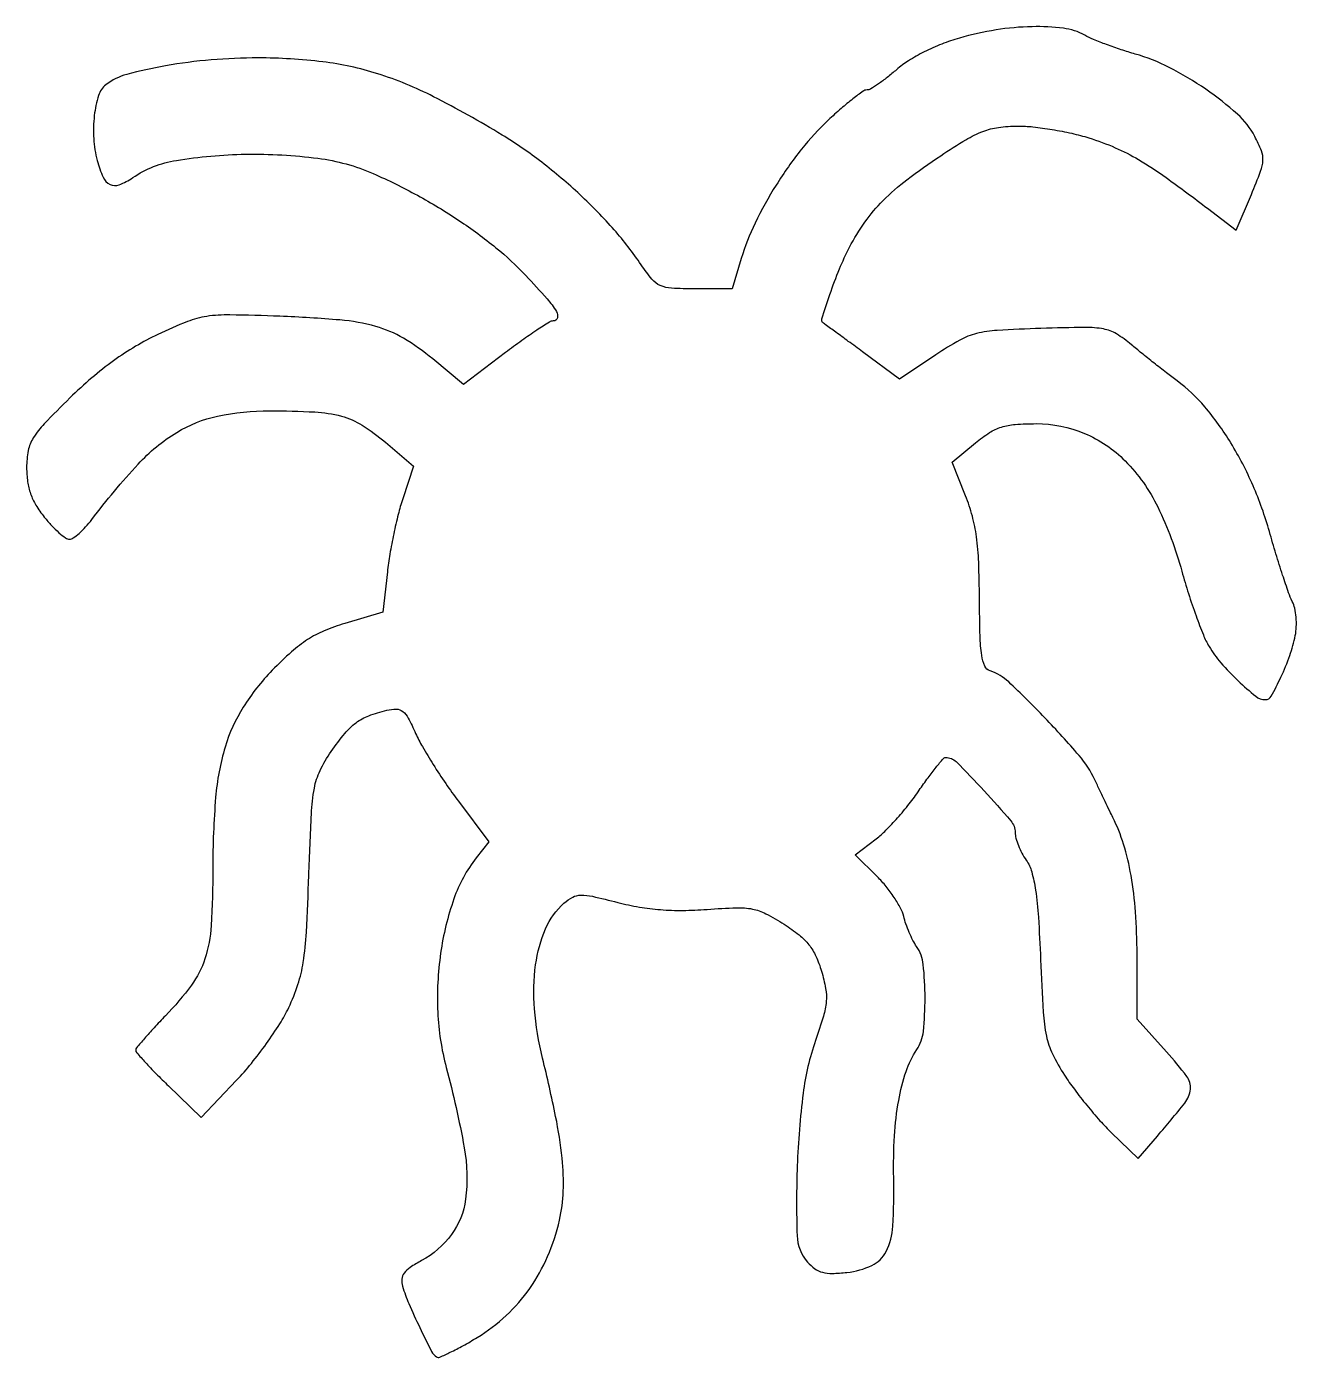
# Model space of a CAD drawing. Extents: x 0 to 198, y 1 to 208.
import ezdxf

# ---------------------------------------------------------------- set-up
doc = ezdxf.new("R2010")
doc.units = 0

msp = doc.modelspace()

# ---------------------------------------------------------------- linework, layer by layer
msp.add_lwpolyline([(145.312454, 206.087185, 0.024797), (142.580181, 205.156652, 0.022199), (139.848126, 203.929293, 0.023087), (137.395838, 202.548615, 0.040418), (135.527657, 201.158427, -0.012857), (134.076375, 199.94882, -0.016992), (132.690987, 198.927788, -0.014436), (131.500978, 198.161199, -0.136694), (130.922363, 198, 0.157546), (130.313159, 197.80316, 0.009219), (128.733266, 196.618285, 0.013224), (126.885462, 195.098289, 0.009302), (124.885672, 193.29629, 0.037434), (120.729487, 188.780371, 0.026965), (116.775047, 183.184522, 0.02714), (113.483613, 177.258677, 0.040758), (111.338945, 171.75), (109.922519, 167), (104.094146, 167, -0.013492), (100.457613, 167.098146, -0.092314), (98.723595, 167.518945, -0.114305), (97.426238, 168.504791, -0.025425), (95.745714, 170.75, 0.032945), (91.545371, 176.189401, 0.024062), (86.221009, 181.66338, 0.023584), (80.247383, 186.735666, 0.027163), (74.088541, 190.971858, 0.019119), (63.398431, 196.950916, 0.041407), (54.692423, 200.519006, 0.046205), (46.143313, 202.375641, 0.030203), (36.065604, 202.992361, 0.02138), (28.754842, 202.684977, 0.022479), (21.619585, 201.754136, 0.022283), (15.599933, 200.412867, 0.09804), (12.354607, 198.808009, 0.156514), (11.195869, 197.134415, 0.045125), (10.547629, 194.014905, 0.043432), (10.446724, 190.397485, 0.051072), (10.99601, 187.014816, 0.03722), (11.916435, 184.391455, 0.178795), (12.995818, 183.268677, 0.21116), (14.425368, 183.21856, 0.053445), (16.527494, 184.334277, -0.109187), (23.325386, 187.027581, -0.035729), (34.123924, 187.983381, -0.036243), (45.383102, 187.356721, -0.07142), (54, 184.965879, -0.02168), (60.872171, 181.590097, -0.022307), (67.359216, 177.661218, -0.023462), (73.107733, 173.416076, -0.033449), (77.75, 169.092457, -0.006828), (81.078738, 165.449767, -0.045384), (82.538935, 163.472242, -0.203165), (82.682442, 162.485716, -0.340955), (82.052958, 162, 0.141379), (81.443686, 161.82421, 0.005555), (79.468435, 160.550031, 0.009466), (77.151919, 158.955188, 0.006507), (74.584471, 157.063936), (68.063026, 152.127871), (63.281513, 156.083278, 0.038867), (58.698152, 159.310131, 0.066017), (54.392767, 161.150202, 0.047006), (48.816523, 162.153993, 0.011391), (39.458173, 162.72914, 0.005193), (31.658888, 162.949253, 0.041316), (28.064382, 162.716164, 0.058012), (25.03954, 161.90101, 0.015489), (20.458173, 159.909246, 0.024349), (16.980401, 158.055282, 0.021579), (13.551695, 155.80102, 0.020419), (10.149204, 153.129722, 0.016941), (6.75, 150.024067, 0.007708), (2.750572, 145.990913, 0.052523), (1.032482, 143.78098, 0.091177), (0.254502, 141.798907, 0.048082), (0, 139.158489, 0.034564), (0.152481, 136.955346, 0.051128), (0.613191, 135.075718, 0.050393), (1.451881, 133.309086, 0.032392), (2.75, 131.446601, 0.019268), (3.88893, 130.126861, 0.024894), (5.037033, 129.012472, 0.024027), (6.0585, 128.198753, 0.157433), (6.673942, 128.000029, 0.152998), (7.27072, 128.187002, 0.028468), (8.186317, 128.903748, 0.028149), (9.197315, 129.898661, 0.022445), (10.173942, 131.076561, -0.024197), (17.37626, 139.701549, -0.069629), (23.386237, 144.637864, -0.085847), (29.754147, 147.161519, -0.051557), (37.864102, 148, -0.012469), (44.909786, 147.824267, -0.053959), (49.036826, 147.168043, -0.07365), (52.274676, 145.751009, -0.036773), (55.888872, 143.098744), (60.277744, 139.352286), (58.587985, 134.264899, 0.018694), (57.889824, 131.86678, 0.009697), (57.189229, 128.82701, 0.009628), (56.589491, 125.672387, 0.014441), (56.199113, 122.896929), (55.5, 116.616346), (49.587745, 114.862587, 0.027122), (46.357708, 113.710571, 0.043863), (43.777559, 112.352551, 0.039198), (41.282072, 110.453433, 0.017123), (38.273286, 107.575829, 0.053524), (33.73654, 101.808007, 0.066997), (30.927299, 95.613296, 0.052734), (29.449549, 87.785512, 0.020307), (29, 76.721064, -0.014325), (28.743931, 67.78524, -0.063397), (27.783626, 62.622956, -0.081648), (25.682428, 58.521867, -0.033391), (21.622305, 53.732441, 0.005938), (19.850931, 51.861441, 0.008972), (18.357802, 50.187045, 0.004447), (17.139618, 48.744861, 0.174877), (17, 48.357879, 0.183758), (17.146577, 47.972515, 0.004106), (18.499391, 46.476384, 0.008731), (20.148125, 44.744505, 0.005727), (22.10431, 42.805172), (27.208621, 37.859467), (32.715574, 43.679734, 0.019698), (35.014853, 46.310004, 0.014289), (37.370277, 49.405922, 0.014475), (39.440185, 52.478319, 0.03038), (40.828204, 55, 0.031245), (42.273609, 58.619191, 0.041574), (43.095963, 62.063116, 0.024607), (43.577592, 66.764433, 0.004392), (43.96694, 75.587362, -0.003291), (44.368897, 85.1751, -0.032222), (44.825173, 89.199177, -0.067299), (45.706301, 91.933672, -0.040047), (47.427421, 94.897131, -0.020263), (49.570213, 97.734995, -0.061221), (51.321074, 99.403264, -0.069501), (53.295041, 100.482103, -0.031855), (56.105849, 101.34454, -0.061179), (57.604799, 101.512849, -0.168057), (58.593355, 101.159382, -0.10304), (59.440162, 100.131371, -0.015767), (60.605157, 97.732872, 0.025948), (61.657437, 95.67413, 0.009603), (63.342382, 92.886027, 0.009487), (65.300987, 89.908124, 0.011284), (67.264472, 87.177008), (72.030329, 80.854015), (70.055961, 78.344014, 0.082761), (66.565014, 71.974658, 0.048577), (64.501212, 63.510042, 0.046538), (64.0489, 54.298509, 0.054478), (65.380114, 45.653907, -0.020737), (68.17157, 33.181058, -0.076645), (68.378461, 25.137846, -0.126588), (66.188425, 19.640528, -0.11208), (61.532266, 15.584523, 0.022487), (59.743867, 14.516492, 0.088047), (58.81431, 13.634825, 0.138358), (58.466018, 12.712924, 0.092714), (58.577696, 11.584523, 0.030366), (59.54549, 8.885258, 0.010729), (61.245492, 5.143321, 0.005785), (63.080741, 1.434079, 0.137403), (63.862486, 0.584988, 0.244337), (64.353008, 0.54848, 0.01015), (66.005381, 1.296894, 0.015604), (67.978973, 2.316342, 0.010231), (70.1893, 3.606847, 0.050231), (74.708419, 7.037317, 0.052373), (78.382497, 11.256337, 0.051306), (81.159193, 16.228641, 0.044809), (83.018323, 21.891541, 0.048762), (83.609776, 26.408177, 0.034266), (83.426464, 31.534762, 0.024636), (82.416816, 38.060219, 0.009098), (80.376235, 47.144345, -0.038531), (79.121508, 54.815163, -0.055674), (79.300803, 61.677801, -0.066466), (80.856511, 67.297015, -0.110633), (83.71069, 71.268068, -0.060284), (85.072034, 72.213082, -0.11838), (86.341923, 72.538312, -0.059657), (88.146338, 72.34976, -0.006943), (92.098706, 71.394368, 0.020635), (95.460418, 70.678553, 0.022835), (98.758101, 70.271312, 0.021878), (102.200342, 70.156097, 0.016271), (106, 70.318936, -0.010383), (110.583655, 70.569469, -0.056434), (113.059775, 70.373674, -0.071883), (115.154126, 69.644175, -0.022913), (118.018626, 67.986863, -0.025584), (120.341707, 66.323171, -0.056409), (121.883024, 64.782026, -0.061222), (122.964977, 63.019148, -0.035281), (123.838062, 60.682885, -0.02734), (124.474534, 57.994156, -0.065986), (124.568306, 55.956775, -0.051119), (124.133794, 53.672041, -0.011406), (122.909778, 49.888658, 0.052495), (120.974528, 41.65363, 0.022421), (120.057025, 30.36322, 0.016918), (120.030683, 19.471687, 0.174113), (121.657315, 15.353566, 0.056714), (122.798749, 14.318563, 0.091757), (123.981057, 13.761626, 0.070278), (125.503037, 13.582887, 0.022026), (127.798819, 13.738012, 0.081096), (131.686736, 14.828059, 0.170932), (133.899413, 16.989904, 0.100968), (134.936781, 20.934336, 0.018641), (135.077584, 28.487561, -0.018959), (135.203436, 35.015847, -0.030354), (135.858818, 40.54983, -0.036143), (137.016311, 45.067394, -0.066353), (138.684712, 48.472506, 0.121767), (139.70285, 51.298851, 0.026414), (139.967249, 56.519336, 0.026318), (139.680937, 61.735406, 0.123879), (138.649195, 64.527494, -0.032048), (138.083633, 65.478767, -0.016924), (137.500297, 66.722788, -0.016773), (136.98724, 68.041339, -0.024808), (136.634929, 69.230933, 0.063185), (136.144052, 70.51736, 0.024003), (135.156649, 72.169365, 0.023315), (133.89866, 73.88266, 0.026364), (132.534156, 75.399178), (129.096844, 78.836489), (132.360477, 81.325783, 0.033971), (133.853577, 82.634061, 0.014456), (135.675315, 84.572183, 0.014225), (137.506819, 86.759483, 0.018119), (139.062055, 88.881753, -0.008401), (140.429021, 90.825223, -0.01265), (141.690836, 92.467668, -0.007475), (142.789387, 93.784341, -0.208651), (143.183345, 93.974215, -0.209447), (144.808466, 93.334132, -0.008978), (149.164973, 88.793507, -0.009761), (153.322285, 84.122057, -0.178797), (154, 82.28743, 0.067415), (154.11893, 81.409365, 0.027696), (154.503017, 80.268065, 0.026786), (155.056951, 79.07152, 0.030982), (155.712398, 78.000221, -0.085616), (156.582134, 76.153731, -0.031271), (157.177522, 73.316673, -0.020118), (157.617156, 69.109058, -0.005625), (157.965271, 62.500377, 0.004548), (158.378452, 54.320831, 0.036193), (158.875825, 50.572463, 0.062836), (159.82436, 47.801242, 0.028931), (161.699955, 44.472662, 0.01775), (163.222205, 42.278236, 0.010733), (165.170433, 39.785719, 0.010746), (167.214094, 37.390655, 0.018519), (169.028862, 35.5), (173.163561, 31.5), (176.1726, 35, 0.009677), (180.417475, 40.135255, 0.141534), (181.302121, 42.286128, 0.191967), (180.744672, 44.297895, 0.020673), (177.605592, 48.09378), (173, 53.216307), (172.989176, 63.358154, 0.017325), (172.754744, 69.919558, 0.02613), (172.055296, 75.595696, 0.03), (170.887289, 80.477584, 0.04239), (169.231578, 84.62836, -0.003304), (168.74746, 85.611234, -0.000972), (168.017771, 87.125206, -0.000976), (167.203659, 88.831309, -0.001049), (166.415682, 90.5, 0.067543), (163.958485, 94.300401, 0.014198), (158.626644, 100.172304, 0.011734), (152.993823, 105.763657, 0.113097), (150.106812, 107.466867, -0.216296), (149.270282, 108.221229, -0.066239), (148.790609, 109.897625, -0.030361), (148.532667, 112.900062, -0.004964), (148.444674, 118.738809, 0.008577), (148.318432, 124.40048, 0.023592), (147.972951, 128.378884, 0.031267), (147.331722, 131.603218, 0.030368), (146.2889, 134.754865), (144.188451, 140.009729), (147.822069, 143.004865, -0.029237), (150.005619, 144.599989, -0.066675), (151.849171, 145.466331, -0.058363), (154.004181, 145.879794, -0.018243), (157.297669, 146, -0.099577), (164.796554, 144.491609, -0.099182), (171.141033, 140.200146, -0.081894), (176.216028, 133.014788, -0.046201), (179.976255, 123, 0.010019), (181.005719, 119.510529, 0.00993), (182.177041, 116.054591, 0.00983), (183.320512, 113.073783, 0.037534), (184.205384, 111.292224, 0.045089), (186.049991, 108.741685, 0.024109), (188.744301, 105.932158, 0.018878), (191.488167, 103.523801, 0.172331), (192.962784, 103, 0.272369), (193.89525, 103.548652, 0.017093), (195.407322, 106.503839, 0.024673), (196.791101, 109.87581, 0.035687), (197.645997, 112.979986, 0.040419), (197.805614, 114.342685, 0.031075), (197.766173, 115.840734, 0.031869), (197.550751, 117.245474, 0.062525), (197.173329, 118.309821, -0.032529), (196.608026, 119.644567, -0.004851), (195.673546, 122.409826, -0.00544), (194.635553, 125.703395, -0.004665), (193.613207, 129.191715, 0.03358), (191.061843, 136.338363, 0.034799), (187.601866, 142.990814, 0.037144), (183.554409, 148.619385, 0.059347), (179.244396, 152.671482, -0.005093), (177.565422, 153.9378, -0.003102), (175.606575, 155.46621, -0.003108), (173.683277, 157.005696, -0.005496), (172.118414, 158.303082, 0.038873), (169.77735, 159.993921, 0.092768), (167.780258, 160.752003, 0.047667), (164.938036, 160.98708, 0.004632), (158.027311, 160.834983, 0.006432), (151.211311, 160.533975, 0.047167), (147.988039, 160.042661, 0.066171), (145.366217, 159.002528, 0.019167), (141.643266, 156.729407), (135.968737, 152.958814), (130.234369, 157.189105, 0.000365), (128.011338, 158.826547, 0.000559), (126.081757, 160.242343, 0.000184), (124.409905, 161.465214, 0.015708), (124.150335, 161.642696, -0.33836), (123.894966, 162.342426, -0.006808), (125.141288, 166.15154, -0.015348), (126.630146, 170.100736, -0.021867), (128.209519, 173.5, -0.035102), (130.605804, 177.418554, -0.041033), (133.417392, 180.749519, -0.034324), (137.138612, 184.00742, -0.015703), (142.398225, 187.755045, -0.011755), (146.333472, 190.245183, -0.043336), (148.975916, 191.534841, -0.057464), (151.397456, 192.159941, -0.033329), (154.398225, 192.373934, -0.028194), (156.781381, 192.250346, -0.014218), (159.763854, 191.84033, -0.014073), (162.830409, 191.240399, -0.020292), (165.5, 190.52474, -0.026271), (169.598408, 189.005305, -0.032035), (173.24211, 187.147062, -0.022402), (177.510492, 184.347805, -0.006138), (183.97758, 179.557629), (188.45516, 176.15518), (190.804707, 181.726779, 0.008987), (192.246935, 185.326163, 0.076487), (192.60941, 187.023044, 0.109692), (192.369842, 188.500612, 0.026629), (191.327127, 190.759309, 0.088671), (188.627495, 194.218993, 0.031917), (183.704913, 198.098814, 0.031984), (178.007017, 201.51218, 0.050399), (172.706456, 203.599036, -0.01112), (170.518493, 204.267699, -0.009577), (168.249698, 205.065121, -0.009682), (166.218894, 205.86803, -0.027323), (164.845708, 206.532205, 0.095645), (161.519667, 207.613882, 0.03664), (156.64018, 207.860354, 0.033702), (151.021049, 207.352367, 0.030292)], format="xyb", close=True)

doc.saveas('drawing.dxf')
